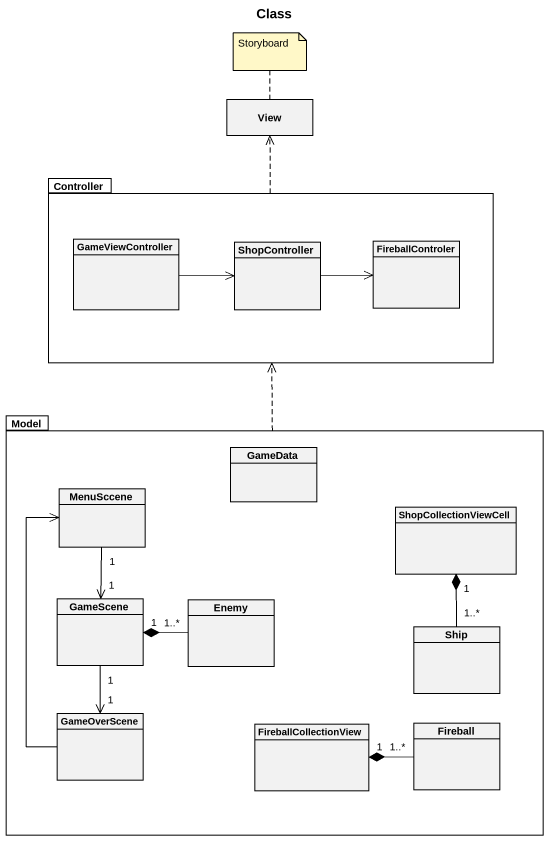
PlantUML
@startuml
title Class
hide circle
hide empty members
class View
package Controller {
  class GameViewController
  class ShopController
  class FireballControler
}
package Model {
  class GameData
  class MenuSccene
  class ShopCollectionViewCell
  class GameScene
  class Enemy
  class Ship
  class GameOverScene
  class FireballCollectionView
  class Fireball
}
Controller .up.> View
GameViewController -right-> ShopController
ShopController -right-> FireballControler
Model .up.> Controller
MenuSccene "1" --> "1" GameScene
GameScene "1" --> "1" GameOverScene
Enemy "1..*" -left-* "1" GameScene
Ship "1..*" -up-* "1" ShopCollectionViewCell
GameOverScene -up-> MenuSccene
Fireball "1..*" -left-* "1" FireballCollectionView
note top of View : Storyboard
@enduml
